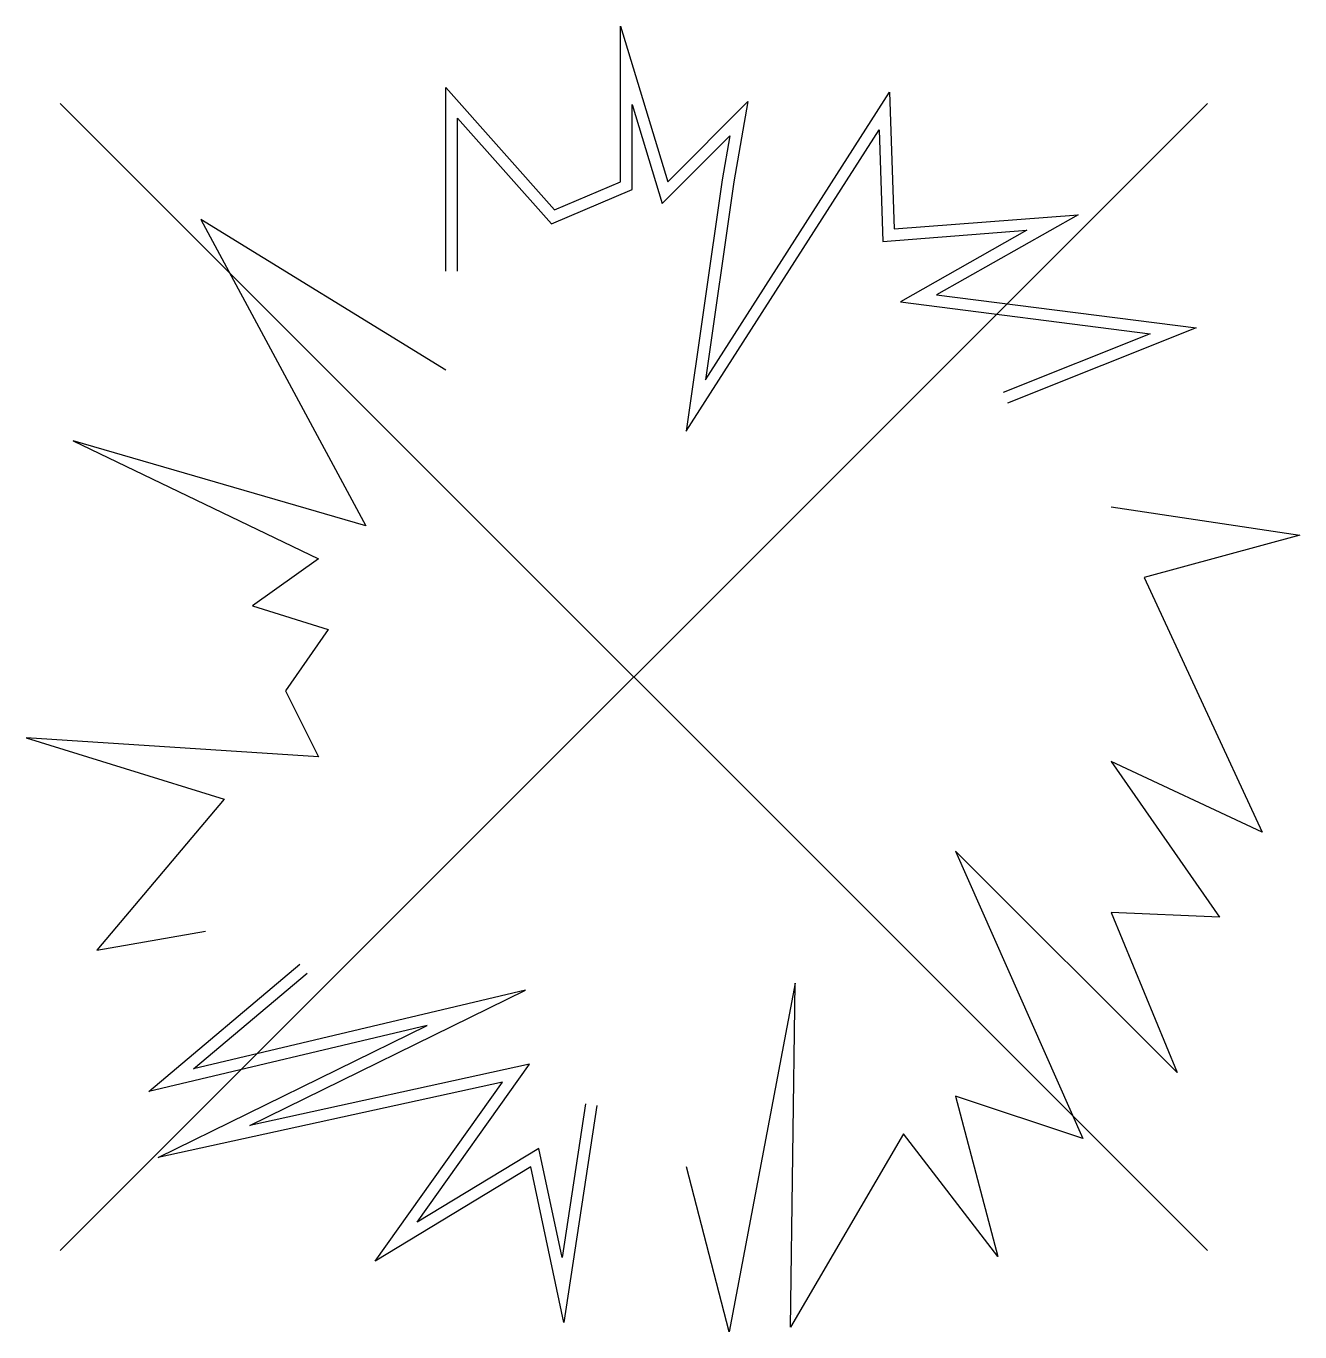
# Model space of a CAD drawing. Header units: metres. Extents: x -0.8 to 0.88, y -0.86 to 0.86.
import ezdxf

# ---------------------------------------------------------------- set-up
doc = ezdxf.new("R2010")
doc.units = ezdxf.units.M
doc.header["$LTSCALE"] = 0.2

msp = doc.modelspace()

# ---------------------------------------------------------------- linework, layer by layer
at = {"lineweight": -3}
for p, q in [((-0.755, 0.755), (0.755, -0.755)), ((0.755, 0.755), (-0.755, -0.755))]:
    msp.add_line(p, q, dxfattribs=at)
at = {"ltscale": 0.5, "flags": 128}
for points in [[(-0.2473, 0.5341), (-0.2473, 0.7761), (-0.1045, 0.6148), (-0.1045, 0.6148), (-0.0175, 0.652), (-0.0175, 0.8568), (0.0445, 0.652), (0.1501, 0.7575), (0.1315, 0.652), (0.0942, 0.3914), (0.3363, 0.7699), (0.3425, 0.59), (0.5847, 0.6086), (0.3984, 0.5031), (0.7399, 0.4597), (0.4915, 0.3604)], [(-0.2319, 0.5341), (-0.2319, 0.7357), (-0.1086, 0.5964), (-0.0022, 0.6419), (-0.0022, 0.7535), (0.0373, 0.6231), (0.1265, 0.7123), (0.1163, 0.6545), (0.069, 0.3237), (0.3227, 0.7202), (0.3278, 0.5735), (0.5173, 0.5881), (0.3508, 0.4937), (0.6793, 0.4519), (0.4859, 0.3746)], [(-0.2473, 0.4038), (-0.5701, 0.6024), (-0.3528, 0.1991), (-0.7377, 0.3107), (-0.4149, 0.1556), (-0.5018, 0.0936), (-0.4025, 0.0625), (-0.4583, -0.0181), (-0.4149, -0.105), (-0.7998, -0.0802), (-0.5391, -0.1608), (-0.7067, -0.3594), (-0.5639, -0.3346)], [(0.6281, 0.2239), (0.8765, 0.1866), (0.6716, 0.1308), (0.8268, -0.2043), (0.6281, -0.1112), (0.7709, -0.316), (0.6281, -0.3098), (0.715, -0.5207), (0.4232, -0.2291), (0.5909, -0.6076), (0.4232, -0.5518), (0.4791, -0.7628), (0.355, -0.6014), (0.206, -0.8558), (0.2122, -0.4028), (0.1252, -0.862), (0.0694, -0.6449)], [(-0.0486, -0.5642), (-0.092, -0.8496), (-0.1355, -0.6449), (-0.3404, -0.769), (-0.1728, -0.5332), (-0.626, -0.6324), (-0.2721, -0.4587), (-0.6384, -0.5456), (-0.4397, -0.378)], [(-0.0637, -0.5619), (-0.0945, -0.7641), (-0.125, -0.6206), (-0.285, -0.7175), (-0.1373, -0.5097), (-0.5055, -0.5904), (-0.1428, -0.4123), (-0.5794, -0.5158), (-0.4298, -0.3897)]]:
    msp.add_lwpolyline(points, dxfattribs=at)

doc.saveas('drawing.dxf')
